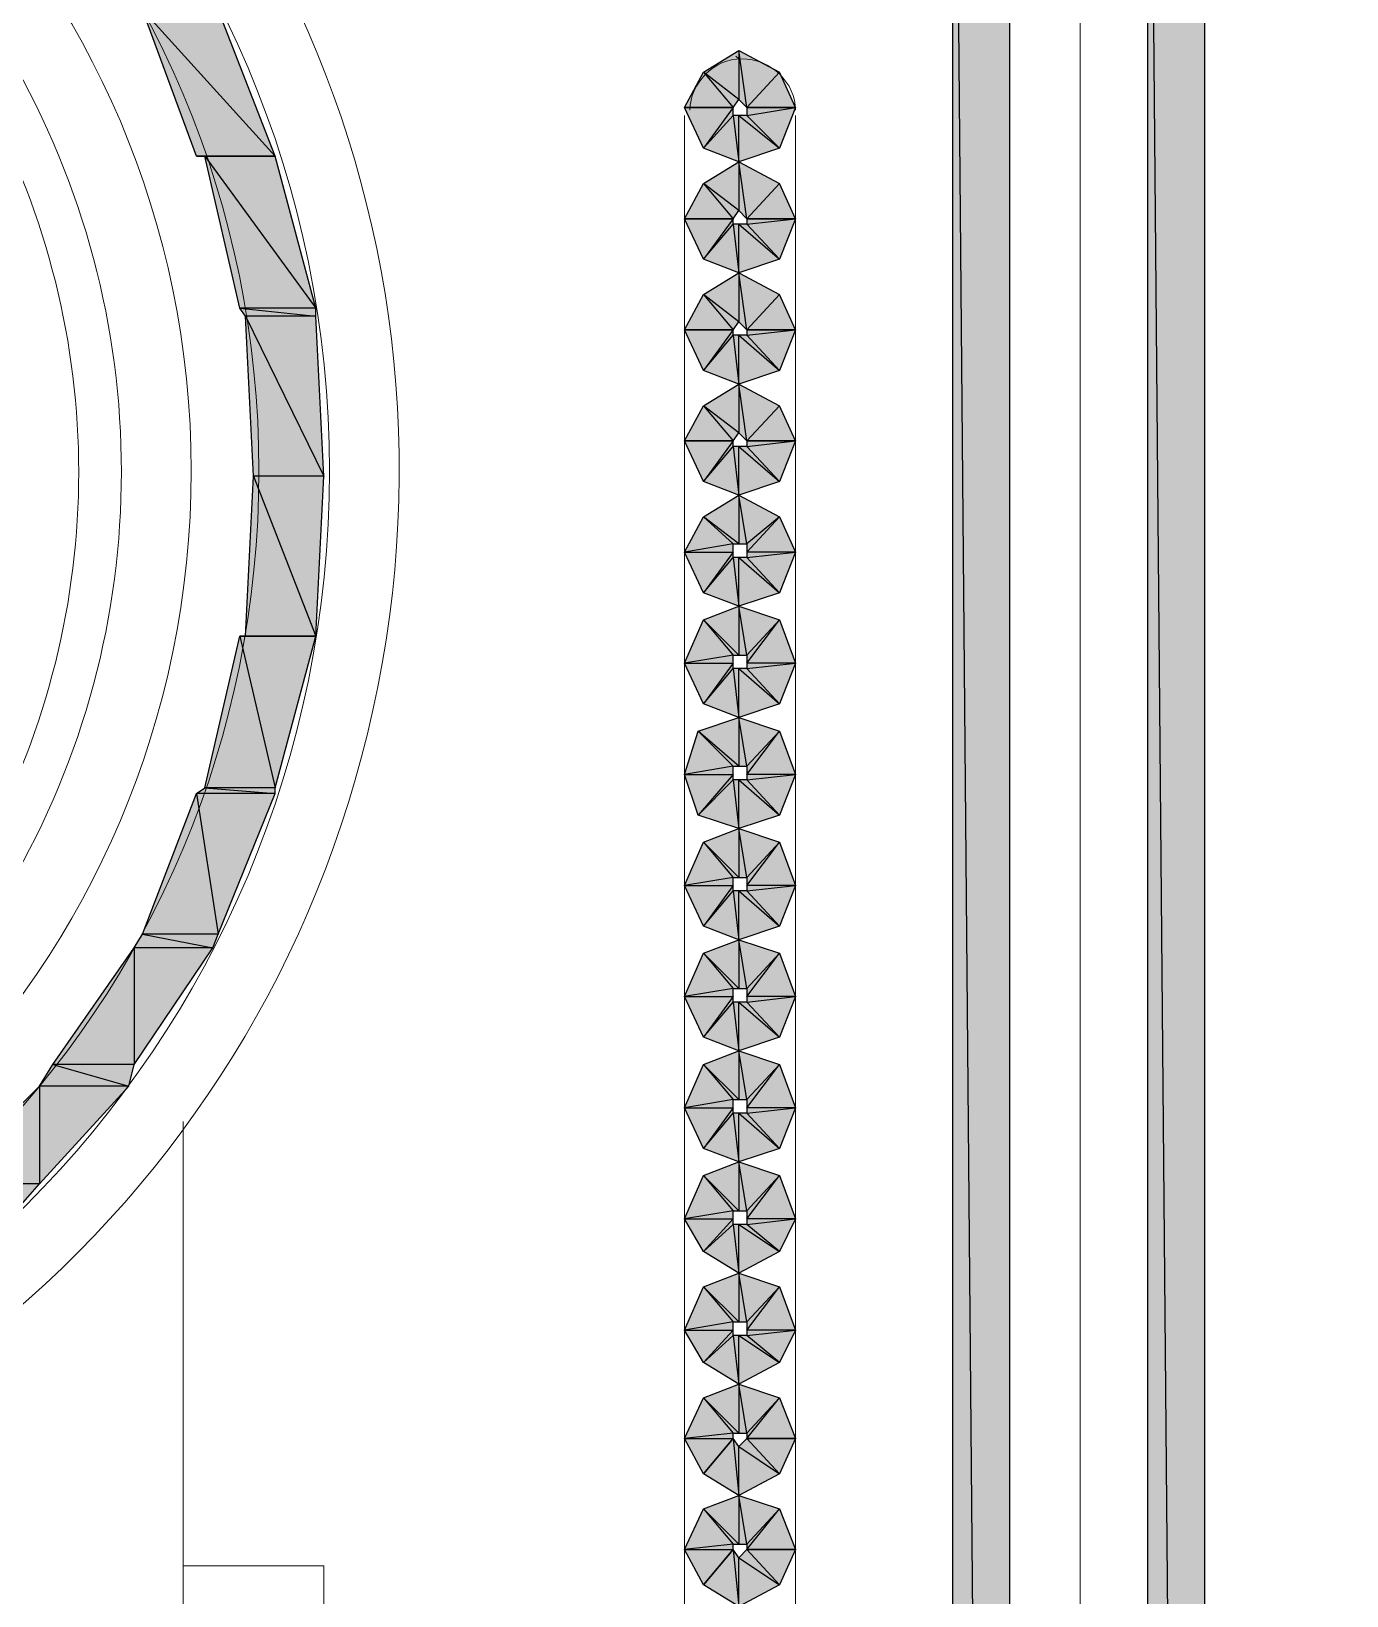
# Model space of a CAD drawing. Header units: millimetres. Extents: x 53 to 176, y -29 to 32.
# Drawn here: x 121.12 to 121.798, y -10.831 to -10.025 of the extents above; entities that cross this region are included whole.
import ezdxf

# ---------------------------------------------------------------- set-up
doc = ezdxf.new("R2010")
doc.units = ezdxf.units.MM
doc.layers.add('15 - Quadro de medição', color=6, linetype='Continuous')

msp = doc.modelspace()

# ---------------------------------------------------------------- hatches: boundary and pattern name
at = {"layer": '15 - Quadro de medição', "true_color": 0x000007}
h = msp.add_hatch(color=7, dxfattribs=at)
h.paths.add_polyline_path([(121.62431, -9.68853), (121.59498, -9.68853), (121.62431, -13.03237)])
h.paths.add_polyline_path([(121.59498, -9.68853), (121.62431, -13.03237), (121.59498, -13.03237)])
h = msp.add_hatch(color=7, dxfattribs=at)
h.paths.add_polyline_path([(121.72488, -9.68853), (121.69555, -9.68853), (121.72488, -13.03237)])
h.paths.add_polyline_path([(121.69555, -9.68853), (121.72488, -13.03237), (121.69555, -13.03237)])
h = msp.add_hatch(color=7, dxfattribs=at)
h.paths.add_polyline_path([(121.21646, -10.01398), (121.17735, -10.01398), (121.24579, -10.0894)])
h.paths.add_polyline_path([(121.17735, -10.01398), (121.24579, -10.0894), (121.20529, -10.0894)])
h = msp.add_hatch(color=7, dxfattribs=at)
h.paths.add_polyline_path([(121.51397, -10.06426), (121.50559, -10.0461), (121.48883, -10.06426)])
h.paths.add_polyline_path([(121.50559, -10.0461), (121.48883, -10.06426), (121.48464, -10.03493)])
h.paths.add_polyline_path([(121.48883, -10.06426), (121.48464, -10.03493), (121.48464, -10.06007)])
h.paths.add_polyline_path([(121.48464, -10.03493), (121.48464, -10.06007), (121.46648, -10.0461)])
h.paths.add_polyline_path([(121.48464, -10.06007), (121.46648, -10.0461), (121.48184, -10.06426)])
h.paths.add_polyline_path([(121.46648, -10.0461), (121.48184, -10.06426), (121.4567, -10.06426)])
h = msp.add_hatch(color=7, dxfattribs=at)
h.paths.add_polyline_path([(121.4567, -10.06426), (121.48184, -10.06426), (121.46648, -10.08521)])
h.paths.add_polyline_path([(121.48184, -10.06426), (121.46648, -10.08521), (121.48184, -10.06845)])
h.paths.add_polyline_path([(121.46648, -10.08521), (121.48184, -10.06845), (121.48464, -10.0922)])
h.paths.add_polyline_path([(121.48184, -10.06845), (121.48464, -10.0922), (121.48464, -10.06845)])
h.paths.add_polyline_path([(121.48464, -10.0922), (121.48464, -10.06845), (121.50559, -10.08521)])
h.paths.add_polyline_path([(121.48464, -10.06845), (121.50559, -10.08521), (121.48883, -10.06845)])
h.paths.add_polyline_path([(121.50559, -10.08521), (121.48883, -10.06845), (121.51397, -10.06426)])
h.paths.add_polyline_path([(121.48883, -10.06845), (121.51397, -10.06426), (121.48883, -10.06426)])
h = msp.add_hatch(color=7, dxfattribs=at)
h.paths.add_polyline_path([(121.24579, -10.0894), (121.20948, -10.0894), (121.26674, -10.16762)])
h.paths.add_polyline_path([(121.20948, -10.0894), (121.26674, -10.16762), (121.22763, -10.16762)])
h = msp.add_hatch(color=7, dxfattribs=at)
h.paths.add_polyline_path([(121.51397, -10.12153), (121.50559, -10.10337), (121.48883, -10.12153)])
h.paths.add_polyline_path([(121.50559, -10.10337), (121.48883, -10.12153), (121.48464, -10.0922)])
h.paths.add_polyline_path([(121.48883, -10.12153), (121.48464, -10.0922), (121.48464, -10.11734)])
h.paths.add_polyline_path([(121.48464, -10.0922), (121.48464, -10.11734), (121.46648, -10.10337)])
h.paths.add_polyline_path([(121.48464, -10.11734), (121.46648, -10.10337), (121.48184, -10.12153)])
h.paths.add_polyline_path([(121.46648, -10.10337), (121.48184, -10.12153), (121.4567, -10.12153)])
h = msp.add_hatch(color=7, dxfattribs=at)
h.paths.add_polyline_path([(121.4567, -10.12153), (121.48184, -10.12153), (121.46648, -10.14248)])
h.paths.add_polyline_path([(121.48184, -10.12153), (121.46648, -10.14248), (121.48184, -10.12432)])
h.paths.add_polyline_path([(121.46648, -10.14248), (121.48184, -10.12432), (121.48464, -10.14946)])
h.paths.add_polyline_path([(121.48184, -10.12432), (121.48464, -10.14946), (121.48464, -10.12432)])
h.paths.add_polyline_path([(121.48464, -10.14946), (121.48464, -10.12432), (121.50559, -10.14248)])
h.paths.add_polyline_path([(121.48464, -10.12432), (121.50559, -10.14248), (121.48883, -10.12432)])
h.paths.add_polyline_path([(121.50559, -10.14248), (121.48883, -10.12432), (121.51397, -10.12153)])
h.paths.add_polyline_path([(121.48883, -10.12432), (121.51397, -10.12153), (121.48883, -10.12153)])
h = msp.add_hatch(color=7, dxfattribs=at)
h.paths.add_polyline_path([(121.51397, -10.1788), (121.50559, -10.16064), (121.48883, -10.1788)])
h.paths.add_polyline_path([(121.50559, -10.16064), (121.48883, -10.1788), (121.48464, -10.14946)])
h.paths.add_polyline_path([(121.48883, -10.1788), (121.48464, -10.14946), (121.48464, -10.17461)])
h.paths.add_polyline_path([(121.48464, -10.14946), (121.48464, -10.17461), (121.46648, -10.16064)])
h.paths.add_polyline_path([(121.48464, -10.17461), (121.46648, -10.16064), (121.48184, -10.1788)])
h.paths.add_polyline_path([(121.46648, -10.16064), (121.48184, -10.1788), (121.4567, -10.1788)])
h = msp.add_hatch(color=7, dxfattribs=at)
h.paths.add_polyline_path([(121.26674, -10.16762), (121.22763, -10.16762), (121.26674, -10.17181)])
h.paths.add_polyline_path([(121.22763, -10.16762), (121.26674, -10.17181), (121.23043, -10.17181)])
h = msp.add_hatch(color=7, dxfattribs=at)
h.paths.add_polyline_path([(121.26674, -10.17181), (121.23043, -10.17181), (121.27093, -10.25422)])
h.paths.add_polyline_path([(121.23043, -10.17181), (121.27093, -10.25422), (121.23462, -10.25422)])
h = msp.add_hatch(color=7, dxfattribs=at)
h.paths.add_polyline_path([(121.4567, -10.1788), (121.48184, -10.1788), (121.46648, -10.19975)])
h.paths.add_polyline_path([(121.48184, -10.1788), (121.46648, -10.19975), (121.48184, -10.18159)])
h.paths.add_polyline_path([(121.46648, -10.19975), (121.48184, -10.18159), (121.48464, -10.20673)])
h.paths.add_polyline_path([(121.48184, -10.18159), (121.48464, -10.20673), (121.48464, -10.18159)])
h.paths.add_polyline_path([(121.48464, -10.20673), (121.48464, -10.18159), (121.50559, -10.19975)])
h.paths.add_polyline_path([(121.48464, -10.18159), (121.50559, -10.19975), (121.48883, -10.18159)])
h.paths.add_polyline_path([(121.50559, -10.19975), (121.48883, -10.18159), (121.51397, -10.1788)])
h.paths.add_polyline_path([(121.48883, -10.18159), (121.51397, -10.1788), (121.48883, -10.1788)])
h = msp.add_hatch(color=7, dxfattribs=at)
h.paths.add_polyline_path([(121.51397, -10.23606), (121.50559, -10.2179), (121.48883, -10.23606)])
h.paths.add_polyline_path([(121.50559, -10.2179), (121.48883, -10.23606), (121.48464, -10.20673)])
h.paths.add_polyline_path([(121.48883, -10.23606), (121.48464, -10.20673), (121.48464, -10.23187)])
h.paths.add_polyline_path([(121.48464, -10.20673), (121.48464, -10.23187), (121.46648, -10.2179)])
h.paths.add_polyline_path([(121.48464, -10.23187), (121.46648, -10.2179), (121.48184, -10.23606)])
h.paths.add_polyline_path([(121.46648, -10.2179), (121.48184, -10.23606), (121.4567, -10.23606)])
h = msp.add_hatch(color=7, dxfattribs=at)
h.paths.add_polyline_path([(121.4567, -10.23606), (121.48184, -10.23606), (121.46648, -10.25701)])
h.paths.add_polyline_path([(121.48184, -10.23606), (121.46648, -10.25701), (121.48184, -10.23886)])
h.paths.add_polyline_path([(121.46648, -10.25701), (121.48184, -10.23886), (121.48464, -10.264)])
h.paths.add_polyline_path([(121.48184, -10.23886), (121.48464, -10.264), (121.48464, -10.23886)])
h.paths.add_polyline_path([(121.48464, -10.264), (121.48464, -10.23886), (121.50559, -10.25701)])
h.paths.add_polyline_path([(121.48464, -10.23886), (121.50559, -10.25701), (121.48883, -10.23886)])
h.paths.add_polyline_path([(121.50559, -10.25701), (121.48883, -10.23886), (121.51397, -10.23606)])
h.paths.add_polyline_path([(121.48883, -10.23886), (121.51397, -10.23606), (121.48883, -10.23606)])
h = msp.add_hatch(color=7, dxfattribs=at)
h.paths.add_polyline_path([(121.27093, -10.25422), (121.23462, -10.25422), (121.26674, -10.33663)])
h.paths.add_polyline_path([(121.23462, -10.25422), (121.26674, -10.33663), (121.23043, -10.33663)])
h = msp.add_hatch(color=7, dxfattribs=at)
h.paths.add_polyline_path([(121.50559, -10.31428), (121.48883, -10.29612), (121.51397, -10.29333)])
h.paths.add_polyline_path([(121.48883, -10.29612), (121.51397, -10.29333), (121.48883, -10.29333)])
h.paths.add_polyline_path([(121.51397, -10.29333), (121.48883, -10.29333), (121.50559, -10.27517)])
h.paths.add_polyline_path([(121.48883, -10.29333), (121.50559, -10.27517), (121.48883, -10.28914)])
h.paths.add_polyline_path([(121.50559, -10.27517), (121.48883, -10.28914), (121.48464, -10.264)])
h.paths.add_polyline_path([(121.48883, -10.28914), (121.48464, -10.264), (121.48464, -10.28914)])
h.paths.add_polyline_path([(121.48464, -10.264), (121.48464, -10.28914), (121.46648, -10.27517)])
h.paths.add_polyline_path([(121.48464, -10.28914), (121.46648, -10.27517), (121.48184, -10.28914)])
h.paths.add_polyline_path([(121.46648, -10.27517), (121.48184, -10.28914), (121.4567, -10.29333)])
h.paths.add_polyline_path([(121.48184, -10.28914), (121.4567, -10.29333), (121.48184, -10.29333)])
h.paths.add_polyline_path([(121.4567, -10.29333), (121.48184, -10.29333), (121.46648, -10.31428)])
h.paths.add_polyline_path([(121.48184, -10.29333), (121.46648, -10.31428), (121.48184, -10.29612)])
h.paths.add_polyline_path([(121.46648, -10.31428), (121.48184, -10.29612), (121.48464, -10.32126)])
h.paths.add_polyline_path([(121.48184, -10.29612), (121.48464, -10.32126), (121.48464, -10.29612)])
h.paths.add_polyline_path([(121.48464, -10.32126), (121.48464, -10.29612), (121.50559, -10.31428)])
h.paths.add_polyline_path([(121.48464, -10.29612), (121.50559, -10.31428), (121.48883, -10.29612)])
h = msp.add_hatch(color=7, dxfattribs=at)
h.paths.add_polyline_path([(121.50559, -10.37155), (121.48883, -10.35339), (121.51397, -10.3506)])
h.paths.add_polyline_path([(121.48883, -10.35339), (121.51397, -10.3506), (121.48883, -10.3506)])
h.paths.add_polyline_path([(121.51397, -10.3506), (121.48883, -10.3506), (121.50559, -10.32825)])
h.paths.add_polyline_path([(121.48883, -10.3506), (121.50559, -10.32825), (121.48883, -10.34641)])
h.paths.add_polyline_path([(121.50559, -10.32825), (121.48883, -10.34641), (121.48464, -10.32126)])
h.paths.add_polyline_path([(121.48883, -10.34641), (121.48464, -10.32126), (121.48464, -10.34641)])
h.paths.add_polyline_path([(121.48464, -10.32126), (121.48464, -10.34641), (121.46648, -10.32825)])
h.paths.add_polyline_path([(121.48464, -10.34641), (121.46648, -10.32825), (121.48184, -10.34641)])
h.paths.add_polyline_path([(121.46648, -10.32825), (121.48184, -10.34641), (121.4567, -10.3506)])
h.paths.add_polyline_path([(121.48184, -10.34641), (121.4567, -10.3506), (121.48184, -10.3506)])
h.paths.add_polyline_path([(121.4567, -10.3506), (121.48184, -10.3506), (121.46648, -10.37155)])
h.paths.add_polyline_path([(121.48184, -10.3506), (121.46648, -10.37155), (121.48184, -10.35339)])
h.paths.add_polyline_path([(121.46648, -10.37155), (121.48184, -10.35339), (121.48464, -10.37853)])
h.paths.add_polyline_path([(121.48184, -10.35339), (121.48464, -10.37853), (121.48464, -10.35339)])
h.paths.add_polyline_path([(121.48464, -10.37853), (121.48464, -10.35339), (121.50559, -10.37155)])
h.paths.add_polyline_path([(121.48464, -10.35339), (121.50559, -10.37155), (121.48883, -10.35339)])
h = msp.add_hatch(color=7, dxfattribs=at)
h.paths.add_polyline_path([(121.26674, -10.33663), (121.22763, -10.33663), (121.24579, -10.41485)])
h.paths.add_polyline_path([(121.22763, -10.33663), (121.24579, -10.41485), (121.20948, -10.41485)])
h = msp.add_hatch(color=7, dxfattribs=at)
h.paths.add_polyline_path([(121.50559, -10.42882), (121.48883, -10.41066), (121.51397, -10.40786)])
h.paths.add_polyline_path([(121.48883, -10.41066), (121.51397, -10.40786), (121.48883, -10.40786)])
h.paths.add_polyline_path([(121.51397, -10.40786), (121.48883, -10.40786), (121.50559, -10.38552)])
h.paths.add_polyline_path([(121.48883, -10.40786), (121.50559, -10.38552), (121.48883, -10.40367)])
h.paths.add_polyline_path([(121.50559, -10.38552), (121.48883, -10.40367), (121.48464, -10.37853)])
h.paths.add_polyline_path([(121.48883, -10.40367), (121.48464, -10.37853), (121.48464, -10.40367)])
h.paths.add_polyline_path([(121.48464, -10.37853), (121.48464, -10.40367), (121.46369, -10.38552)])
h.paths.add_polyline_path([(121.48464, -10.40367), (121.46369, -10.38552), (121.48184, -10.40367)])
h.paths.add_polyline_path([(121.46369, -10.38552), (121.48184, -10.40367), (121.4567, -10.40786)])
h.paths.add_polyline_path([(121.48184, -10.40367), (121.4567, -10.40786), (121.48184, -10.40786)])
h.paths.add_polyline_path([(121.4567, -10.40786), (121.48184, -10.40786), (121.46369, -10.42882)])
h.paths.add_polyline_path([(121.48184, -10.40786), (121.46369, -10.42882), (121.48184, -10.41066)])
h.paths.add_polyline_path([(121.46369, -10.42882), (121.48184, -10.41066), (121.48464, -10.4358)])
h.paths.add_polyline_path([(121.48184, -10.41066), (121.48464, -10.4358), (121.48464, -10.41066)])
h.paths.add_polyline_path([(121.48464, -10.4358), (121.48464, -10.41066), (121.50559, -10.42882)])
h.paths.add_polyline_path([(121.48464, -10.41066), (121.50559, -10.42882), (121.48883, -10.41066)])
h = msp.add_hatch(color=7, dxfattribs=at)
h.paths.add_polyline_path([(121.24579, -10.41485), (121.20948, -10.41485), (121.24579, -10.41764)])
h.paths.add_polyline_path([(121.20948, -10.41485), (121.24579, -10.41764), (121.20529, -10.41764)])
h = msp.add_hatch(color=7, dxfattribs=at)
h.paths.add_polyline_path([(121.24579, -10.41764), (121.20529, -10.41764), (121.21646, -10.49027)])
h.paths.add_polyline_path([(121.20529, -10.41764), (121.21646, -10.49027), (121.17735, -10.49027)])
h = msp.add_hatch(color=7, dxfattribs=at)
h.paths.add_polyline_path([(121.50559, -10.48608), (121.48883, -10.46792), (121.51397, -10.46513)])
h.paths.add_polyline_path([(121.48883, -10.46792), (121.51397, -10.46513), (121.48883, -10.46513)])
h.paths.add_polyline_path([(121.51397, -10.46513), (121.48883, -10.46513), (121.50559, -10.44278)])
h.paths.add_polyline_path([(121.48883, -10.46513), (121.50559, -10.44278), (121.48883, -10.46094)])
h.paths.add_polyline_path([(121.50559, -10.44278), (121.48883, -10.46094), (121.48464, -10.4358)])
h.paths.add_polyline_path([(121.48883, -10.46094), (121.48464, -10.4358), (121.48464, -10.46094)])
h.paths.add_polyline_path([(121.48464, -10.4358), (121.48464, -10.46094), (121.46648, -10.44278)])
h.paths.add_polyline_path([(121.48464, -10.46094), (121.46648, -10.44278), (121.48184, -10.46094)])
h.paths.add_polyline_path([(121.46648, -10.44278), (121.48184, -10.46094), (121.4567, -10.46513)])
h.paths.add_polyline_path([(121.48184, -10.46094), (121.4567, -10.46513), (121.48184, -10.46513)])
h.paths.add_polyline_path([(121.4567, -10.46513), (121.48184, -10.46513), (121.46648, -10.48608)])
h.paths.add_polyline_path([(121.48184, -10.46513), (121.46648, -10.48608), (121.48184, -10.46792)])
h.paths.add_polyline_path([(121.46648, -10.48608), (121.48184, -10.46792), (121.48464, -10.49307)])
h.paths.add_polyline_path([(121.48184, -10.46792), (121.48464, -10.49307), (121.48464, -10.46792)])
h.paths.add_polyline_path([(121.48464, -10.49307), (121.48464, -10.46792), (121.50559, -10.48608)])
h.paths.add_polyline_path([(121.48464, -10.46792), (121.50559, -10.48608), (121.48883, -10.46792)])
h = msp.add_hatch(color=7, dxfattribs=at)
h.paths.add_polyline_path([(121.21646, -10.49027), (121.17735, -10.49027), (121.21367, -10.49726)])
h.paths.add_polyline_path([(121.17735, -10.49027), (121.21367, -10.49726), (121.17316, -10.49726)])
h = msp.add_hatch(color=7, dxfattribs=at)
h.paths.add_polyline_path([(121.50559, -10.54335), (121.48883, -10.52519), (121.51397, -10.5224)])
h.paths.add_polyline_path([(121.48883, -10.52519), (121.51397, -10.5224), (121.48883, -10.5224)])
h.paths.add_polyline_path([(121.51397, -10.5224), (121.48883, -10.5224), (121.50559, -10.50005)])
h.paths.add_polyline_path([(121.48883, -10.5224), (121.50559, -10.50005), (121.48883, -10.51821)])
h.paths.add_polyline_path([(121.50559, -10.50005), (121.48883, -10.51821), (121.48464, -10.49307)])
h.paths.add_polyline_path([(121.48883, -10.51821), (121.48464, -10.49307), (121.48464, -10.51821)])
h.paths.add_polyline_path([(121.48464, -10.49307), (121.48464, -10.51821), (121.46648, -10.50005)])
h.paths.add_polyline_path([(121.48464, -10.51821), (121.46648, -10.50005), (121.48184, -10.51821)])
h.paths.add_polyline_path([(121.46648, -10.50005), (121.48184, -10.51821), (121.4567, -10.5224)])
h.paths.add_polyline_path([(121.48184, -10.51821), (121.4567, -10.5224), (121.48184, -10.5224)])
h.paths.add_polyline_path([(121.4567, -10.5224), (121.48184, -10.5224), (121.46648, -10.54335)])
h.paths.add_polyline_path([(121.48184, -10.5224), (121.46648, -10.54335), (121.48184, -10.52519)])
h.paths.add_polyline_path([(121.46648, -10.54335), (121.48184, -10.52519), (121.48464, -10.55033)])
h.paths.add_polyline_path([(121.48184, -10.52519), (121.48464, -10.55033), (121.48464, -10.52519)])
h.paths.add_polyline_path([(121.48464, -10.55033), (121.48464, -10.52519), (121.50559, -10.54335)])
h.paths.add_polyline_path([(121.48464, -10.52519), (121.50559, -10.54335), (121.48883, -10.52519)])
h = msp.add_hatch(color=7, dxfattribs=at)
h.paths.add_polyline_path([(121.21367, -10.49726), (121.17316, -10.49726), (121.17316, -10.55732)])
h.paths.add_polyline_path([(121.17316, -10.49726), (121.17316, -10.55732), (121.13126, -10.55732)])
h = msp.add_hatch(color=7, dxfattribs=at)
h.paths.add_polyline_path([(121.50559, -10.60062), (121.48883, -10.58246), (121.51397, -10.57967)])
h.paths.add_polyline_path([(121.48883, -10.58246), (121.51397, -10.57967), (121.48883, -10.57967)])
h.paths.add_polyline_path([(121.51397, -10.57967), (121.48883, -10.57967), (121.50559, -10.55732)])
h.paths.add_polyline_path([(121.48883, -10.57967), (121.50559, -10.55732), (121.48883, -10.57547)])
h.paths.add_polyline_path([(121.50559, -10.55732), (121.48883, -10.57547), (121.48464, -10.55033)])
h.paths.add_polyline_path([(121.48883, -10.57547), (121.48464, -10.55033), (121.48464, -10.57547)])
h.paths.add_polyline_path([(121.48464, -10.55033), (121.48464, -10.57547), (121.46648, -10.55732)])
h.paths.add_polyline_path([(121.48464, -10.57547), (121.46648, -10.55732), (121.48184, -10.57547)])
h.paths.add_polyline_path([(121.46648, -10.55732), (121.48184, -10.57547), (121.4567, -10.57967)])
h.paths.add_polyline_path([(121.48184, -10.57547), (121.4567, -10.57967), (121.48184, -10.57967)])
h.paths.add_polyline_path([(121.4567, -10.57967), (121.48184, -10.57967), (121.46648, -10.60062)])
h.paths.add_polyline_path([(121.48184, -10.57967), (121.46648, -10.60062), (121.48184, -10.58246)])
h.paths.add_polyline_path([(121.46648, -10.60062), (121.48184, -10.58246), (121.48464, -10.6076)])
h.paths.add_polyline_path([(121.48184, -10.58246), (121.48464, -10.6076), (121.48464, -10.58246)])
h.paths.add_polyline_path([(121.48464, -10.6076), (121.48464, -10.58246), (121.50559, -10.60062)])
h.paths.add_polyline_path([(121.48464, -10.58246), (121.50559, -10.60062), (121.48883, -10.58246)])
h = msp.add_hatch(color=7, dxfattribs=at)
h.paths.add_polyline_path([(121.17316, -10.55732), (121.13126, -10.55732), (121.17037, -10.56849)])
h.paths.add_polyline_path([(121.13126, -10.55732), (121.17037, -10.56849), (121.12427, -10.56849)])
h = msp.add_hatch(color=7, dxfattribs=at)
h.paths.add_polyline_path([(121.17037, -10.56849), (121.12427, -10.56849), (121.12427, -10.61877)])
h.paths.add_polyline_path([(121.12427, -10.56849), (121.12427, -10.61877), (121.07399, -10.61877)])
h = msp.add_hatch(color=7, dxfattribs=at)
h.paths.add_polyline_path([(121.50559, -10.65369), (121.48883, -10.63973), (121.51397, -10.63693)])
h.paths.add_polyline_path([(121.48883, -10.63973), (121.51397, -10.63693), (121.48883, -10.63693)])
h.paths.add_polyline_path([(121.51397, -10.63693), (121.48883, -10.63693), (121.50559, -10.61458)])
h.paths.add_polyline_path([(121.48883, -10.63693), (121.50559, -10.61458), (121.48883, -10.63274)])
h.paths.add_polyline_path([(121.50559, -10.61458), (121.48883, -10.63274), (121.48464, -10.6076)])
h.paths.add_polyline_path([(121.48883, -10.63274), (121.48464, -10.6076), (121.48464, -10.63274)])
h.paths.add_polyline_path([(121.48464, -10.6076), (121.48464, -10.63274), (121.46648, -10.61458)])
h.paths.add_polyline_path([(121.48464, -10.63274), (121.46648, -10.61458), (121.48184, -10.63274)])
h.paths.add_polyline_path([(121.46648, -10.61458), (121.48184, -10.63274), (121.4567, -10.63693)])
h.paths.add_polyline_path([(121.48184, -10.63274), (121.4567, -10.63693), (121.48184, -10.63693)])
h.paths.add_polyline_path([(121.4567, -10.63693), (121.48184, -10.63693), (121.46648, -10.65369)])
h.paths.add_polyline_path([(121.48184, -10.63693), (121.46648, -10.65369), (121.48184, -10.63973)])
h.paths.add_polyline_path([(121.46648, -10.65369), (121.48184, -10.63973), (121.48464, -10.66487)])
h.paths.add_polyline_path([(121.48184, -10.63973), (121.48464, -10.66487), (121.48464, -10.63973)])
h.paths.add_polyline_path([(121.48464, -10.66487), (121.48464, -10.63973), (121.50559, -10.65369)])
h.paths.add_polyline_path([(121.48464, -10.63973), (121.50559, -10.65369), (121.48883, -10.63973)])
h = msp.add_hatch(color=7, dxfattribs=at)
h.paths.add_polyline_path([(121.12427, -10.61877), (121.07399, -10.61877), (121.11589, -10.62855)])
h.paths.add_polyline_path([(121.07399, -10.61877), (121.11589, -10.62855), (121.05863, -10.62855)])
h = msp.add_hatch(color=7, dxfattribs=at)
h.paths.add_polyline_path([(121.50559, -10.71096), (121.48883, -10.69699), (121.51397, -10.6942)])
h.paths.add_polyline_path([(121.48883, -10.69699), (121.51397, -10.6942), (121.48883, -10.6942)])
h.paths.add_polyline_path([(121.51397, -10.6942), (121.48883, -10.6942), (121.50559, -10.67185)])
h.paths.add_polyline_path([(121.48883, -10.6942), (121.50559, -10.67185), (121.48883, -10.69001)])
h.paths.add_polyline_path([(121.50559, -10.67185), (121.48883, -10.69001), (121.48464, -10.66487)])
h.paths.add_polyline_path([(121.48883, -10.69001), (121.48464, -10.66487), (121.48464, -10.69001)])
h.paths.add_polyline_path([(121.48464, -10.66487), (121.48464, -10.69001), (121.46648, -10.67185)])
h.paths.add_polyline_path([(121.48464, -10.69001), (121.46648, -10.67185), (121.48184, -10.69001)])
h.paths.add_polyline_path([(121.46648, -10.67185), (121.48184, -10.69001), (121.4567, -10.6942)])
h.paths.add_polyline_path([(121.48184, -10.69001), (121.4567, -10.6942), (121.48184, -10.6942)])
h.paths.add_polyline_path([(121.4567, -10.6942), (121.48184, -10.6942), (121.46648, -10.71096)])
h.paths.add_polyline_path([(121.48184, -10.6942), (121.46648, -10.71096), (121.48184, -10.69699)])
h.paths.add_polyline_path([(121.46648, -10.71096), (121.48184, -10.69699), (121.48464, -10.72213)])
h.paths.add_polyline_path([(121.48184, -10.69699), (121.48464, -10.72213), (121.48464, -10.69699)])
h.paths.add_polyline_path([(121.48464, -10.72213), (121.48464, -10.69699), (121.50559, -10.71096)])
h.paths.add_polyline_path([(121.48464, -10.69699), (121.50559, -10.71096), (121.48883, -10.69699)])
h = msp.add_hatch(color=7, dxfattribs=at)
h.paths.add_polyline_path([(121.51397, -10.75007), (121.48883, -10.75007), (121.50559, -10.72912)])
h.paths.add_polyline_path([(121.48883, -10.75007), (121.50559, -10.72912), (121.48883, -10.74728)])
h.paths.add_polyline_path([(121.50559, -10.72912), (121.48883, -10.74728), (121.48464, -10.72213)])
h.paths.add_polyline_path([(121.48883, -10.74728), (121.48464, -10.72213), (121.48464, -10.74728)])
h.paths.add_polyline_path([(121.48464, -10.72213), (121.48464, -10.74728), (121.46648, -10.72912)])
h.paths.add_polyline_path([(121.48464, -10.74728), (121.46648, -10.72912), (121.48184, -10.74728)])
h.paths.add_polyline_path([(121.46648, -10.72912), (121.48184, -10.74728), (121.4567, -10.75007)])
h.paths.add_polyline_path([(121.48184, -10.74728), (121.4567, -10.75007), (121.48184, -10.75007)])
h.paths.add_polyline_path([(121.4567, -10.75007), (121.48184, -10.75007), (121.46648, -10.76823)])
h = msp.add_hatch(color=7, dxfattribs=at)
h.paths.add_polyline_path([(121.46648, -10.76823), (121.48184, -10.75007), (121.48464, -10.7794)])
h.paths.add_polyline_path([(121.48184, -10.75007), (121.48464, -10.7794), (121.48464, -10.75426)])
h.paths.add_polyline_path([(121.48464, -10.7794), (121.48464, -10.75426), (121.50559, -10.76823)])
h.paths.add_polyline_path([(121.48464, -10.75426), (121.50559, -10.76823), (121.48883, -10.75007)])
h.paths.add_polyline_path([(121.50559, -10.76823), (121.48883, -10.75007), (121.51397, -10.75007)])
h = msp.add_hatch(color=7, dxfattribs=at)
h.paths.add_polyline_path([(121.51397, -10.80734), (121.48883, -10.80734), (121.50559, -10.78639)])
h.paths.add_polyline_path([(121.48883, -10.80734), (121.50559, -10.78639), (121.48883, -10.80454)])
h.paths.add_polyline_path([(121.50559, -10.78639), (121.48883, -10.80454), (121.48464, -10.7794)])
h.paths.add_polyline_path([(121.48883, -10.80454), (121.48464, -10.7794), (121.48464, -10.80454)])
h.paths.add_polyline_path([(121.48464, -10.7794), (121.48464, -10.80454), (121.46648, -10.78639)])
h.paths.add_polyline_path([(121.48464, -10.80454), (121.46648, -10.78639), (121.48184, -10.80454)])
h.paths.add_polyline_path([(121.46648, -10.78639), (121.48184, -10.80454), (121.4567, -10.80734)])
h.paths.add_polyline_path([(121.48184, -10.80454), (121.4567, -10.80734), (121.48184, -10.80734)])
h.paths.add_polyline_path([(121.4567, -10.80734), (121.48184, -10.80734), (121.46648, -10.82549)])
h = msp.add_hatch(color=7, dxfattribs=at)
h.paths.add_polyline_path([(121.46648, -10.82549), (121.48184, -10.80734), (121.48464, -10.83667)])
h.paths.add_polyline_path([(121.48184, -10.80734), (121.48464, -10.83667), (121.48464, -10.81153)])
h.paths.add_polyline_path([(121.48464, -10.83667), (121.48464, -10.81153), (121.50559, -10.82549)])
h.paths.add_polyline_path([(121.48464, -10.81153), (121.50559, -10.82549), (121.48883, -10.80734)])
h.paths.add_polyline_path([(121.50559, -10.82549), (121.48883, -10.80734), (121.51397, -10.80734)])

# ---------------------------------------------------------------- linework, layer by layer
at = {"layer": '15 - Quadro de medição', "color": 7, "linetype": 'Continuous', "lineweight": 20, "true_color": 0x000007}
for points in [[(119.80713, -9.32817), (121.66063, -9.32817), (121.66063, -13.03237), (119.80713, -13.03237)], [(121.66063, -9.32817), (123.51273, -9.32817), (123.51273, -13.03237), (121.66063, -13.03237)]]:
    msp.add_lwpolyline(points, close=True, dxfattribs=at)
for points in [[(119.87976, -9.46645), (121.59498, -9.46645), (121.59498, -13.03237), (119.87278, -13.03237), (119.87138, -13.03098), (119.80713, -13.03237)], [(121.66063, -9.55305), (121.66063, -13.03237), (119.80713, -13.03237), (119.80713, -9.55305)], [(121.59498, -13.03237), (121.62431, -13.03237), (121.62431, -9.68853)], [(121.72488, -13.03237), (121.69555, -13.03237), (121.69555, -9.68853)], [(121.48464, -10.03912), (121.48324, -10.03772), (121.48324, -10.03772)], [(121.4567, -10.06845), (121.4567, -10.97634), (121.4567, -10.97634)], [(121.51397, -10.97634), (121.51397, -10.06845), (121.51397, -10.06845)], [(121.1983, -10.92885), (121.1983, -10.58665), (121.1983, -10.58665)], [(121.27093, -10.92885), (121.27093, -10.81572), (121.1983, -10.81572)]]:
    msp.add_lwpolyline(points, dxfattribs=at)
at = {"layer": '15 - Quadro de medição', "color": 7, "linetype": 'Continuous', "lineweight": -2, "true_color": 0x000007}
for points in [[(121.62431, -9.68853), (121.59498, -9.68853), (121.62431, -13.03237)], [(121.59498, -9.68853), (121.62431, -13.03237), (121.59498, -13.03237)], [(121.72488, -9.68853), (121.69555, -9.68853), (121.72488, -13.03237)], [(121.69555, -9.68853), (121.72488, -13.03237), (121.69555, -13.03237)], [(121.21646, -10.01398), (121.17735, -10.01398), (121.24579, -10.0894)], [(121.17735, -10.01398), (121.24579, -10.0894), (121.20529, -10.0894)], [(121.48464, -10.03493), (121.48464, -10.06007), (121.46648, -10.0461)], [(121.50559, -10.0461), (121.48883, -10.06426), (121.48464, -10.03493)], [(121.48883, -10.06426), (121.48464, -10.03493), (121.48464, -10.06007)], [(121.46648, -10.0461), (121.48184, -10.06426), (121.4567, -10.06426)], [(121.48464, -10.06007), (121.46648, -10.0461), (121.48184, -10.06426)], [(121.51397, -10.06426), (121.50559, -10.0461), (121.48883, -10.06426)], [(121.4567, -10.06426), (121.48184, -10.06426), (121.46648, -10.08521)], [(121.48184, -10.06426), (121.46648, -10.08521), (121.48184, -10.06845)], [(121.50559, -10.08521), (121.48883, -10.06845), (121.51397, -10.06426)], [(121.48883, -10.06845), (121.51397, -10.06426), (121.48883, -10.06426)], [(121.46648, -10.08521), (121.48184, -10.06845), (121.48464, -10.0922)], [(121.48184, -10.06845), (121.48464, -10.0922), (121.48464, -10.06845)], [(121.48464, -10.0922), (121.48464, -10.06845), (121.50559, -10.08521)], [(121.48464, -10.06845), (121.50559, -10.08521), (121.48883, -10.06845)], [(121.24579, -10.0894), (121.20529, -10.0894)], [(121.20529, -10.0894), (121.24579, -10.0894), (121.20948, -10.0894)], [(121.24579, -10.0894), (121.20948, -10.0894), (121.26674, -10.16762)], [(121.20948, -10.0894), (121.26674, -10.16762), (121.22763, -10.16762)], [(121.48464, -10.0922), (121.48464, -10.11734), (121.46648, -10.10337)], [(121.50559, -10.10337), (121.48883, -10.12153), (121.48464, -10.0922)], [(121.48883, -10.12153), (121.48464, -10.0922), (121.48464, -10.11734)], [(121.46648, -10.10337), (121.48184, -10.12153), (121.4567, -10.12153)], [(121.48464, -10.11734), (121.46648, -10.10337), (121.48184, -10.12153)], [(121.51397, -10.12153), (121.50559, -10.10337), (121.48883, -10.12153)], [(121.4567, -10.12153), (121.48184, -10.12153), (121.46648, -10.14248)], [(121.48184, -10.12153), (121.46648, -10.14248), (121.48184, -10.12432)], [(121.46648, -10.14248), (121.48184, -10.12432), (121.48464, -10.14946)], [(121.48184, -10.12432), (121.48464, -10.14946), (121.48464, -10.12432)], [(121.48464, -10.14946), (121.48464, -10.12432), (121.50559, -10.14248)], [(121.48464, -10.12432), (121.50559, -10.14248), (121.48883, -10.12432)], [(121.50559, -10.14248), (121.48883, -10.12432), (121.51397, -10.12153)], [(121.48883, -10.12432), (121.51397, -10.12153), (121.48883, -10.12153)], [(121.48464, -10.14946), (121.48464, -10.17461), (121.46648, -10.16064)], [(121.50559, -10.16064), (121.48883, -10.1788), (121.48464, -10.14946)], [(121.48883, -10.1788), (121.48464, -10.14946), (121.48464, -10.17461)], [(121.46648, -10.16064), (121.48184, -10.1788), (121.4567, -10.1788)], [(121.48464, -10.17461), (121.46648, -10.16064), (121.48184, -10.1788)], [(121.51397, -10.1788), (121.50559, -10.16064), (121.48883, -10.1788)], [(121.26674, -10.16762), (121.22763, -10.16762), (121.26674, -10.17181)], [(121.22763, -10.16762), (121.26674, -10.17181), (121.23043, -10.17181)], [(121.26674, -10.17181), (121.23043, -10.17181), (121.27093, -10.25422)], [(121.23043, -10.17181), (121.27093, -10.25422), (121.23462, -10.25422)], [(121.4567, -10.1788), (121.48184, -10.1788), (121.46648, -10.19975)], [(121.48184, -10.1788), (121.46648, -10.19975), (121.48184, -10.18159)], [(121.50559, -10.19975), (121.48883, -10.18159), (121.51397, -10.1788)], [(121.48883, -10.18159), (121.51397, -10.1788), (121.48883, -10.1788)], [(121.46648, -10.19975), (121.48184, -10.18159), (121.48464, -10.20673)], [(121.48184, -10.18159), (121.48464, -10.20673), (121.48464, -10.18159)], [(121.48464, -10.20673), (121.48464, -10.18159), (121.50559, -10.19975)], [(121.48464, -10.18159), (121.50559, -10.19975), (121.48883, -10.18159)], [(121.48464, -10.20673), (121.48464, -10.23187), (121.46648, -10.2179)], [(121.50559, -10.2179), (121.48883, -10.23606), (121.48464, -10.20673)], [(121.48883, -10.23606), (121.48464, -10.20673), (121.48464, -10.23187)], [(121.46648, -10.2179), (121.48184, -10.23606), (121.4567, -10.23606)], [(121.48464, -10.23187), (121.46648, -10.2179), (121.48184, -10.23606)], [(121.51397, -10.23606), (121.50559, -10.2179), (121.48883, -10.23606)], [(121.4567, -10.23606), (121.48184, -10.23606), (121.46648, -10.25701)], [(121.48184, -10.23606), (121.46648, -10.25701), (121.48184, -10.23886)], [(121.50559, -10.25701), (121.48883, -10.23886), (121.51397, -10.23606)], [(121.48883, -10.23886), (121.51397, -10.23606), (121.48883, -10.23606)], [(121.46648, -10.25701), (121.48184, -10.23886), (121.48464, -10.264)], [(121.48184, -10.23886), (121.48464, -10.264), (121.48464, -10.23886)], [(121.48464, -10.264), (121.48464, -10.23886), (121.50559, -10.25701)], [(121.48464, -10.23886), (121.50559, -10.25701), (121.48883, -10.23886)], [(121.23462, -10.25422), (121.26674, -10.33663), (121.23043, -10.33663)], [(121.27093, -10.25422), (121.23462, -10.25422), (121.26674, -10.33663)], [(121.48464, -10.264), (121.48464, -10.28914), (121.46648, -10.27517)], [(121.50559, -10.27517), (121.48883, -10.28914), (121.48464, -10.264)], [(121.48883, -10.28914), (121.48464, -10.264), (121.48464, -10.28914)], [(121.46648, -10.27517), (121.48184, -10.28914), (121.4567, -10.29333)], [(121.48464, -10.28914), (121.46648, -10.27517), (121.48184, -10.28914)], [(121.51397, -10.29333), (121.48883, -10.29333), (121.50559, -10.27517)], [(121.48883, -10.29333), (121.50559, -10.27517), (121.48883, -10.28914)], [(121.48184, -10.28914), (121.4567, -10.29333), (121.48184, -10.29333)], [(121.4567, -10.29333), (121.48184, -10.29333), (121.46648, -10.31428)], [(121.48184, -10.29333), (121.46648, -10.31428), (121.48184, -10.29612)], [(121.50559, -10.31428), (121.48883, -10.29612), (121.51397, -10.29333)], [(121.48883, -10.29612), (121.51397, -10.29333), (121.48883, -10.29333)], [(121.46648, -10.31428), (121.48184, -10.29612), (121.48464, -10.32126)], [(121.48184, -10.29612), (121.48464, -10.32126), (121.48464, -10.29612)], [(121.48464, -10.32126), (121.48464, -10.29612), (121.50559, -10.31428)], [(121.48464, -10.29612), (121.50559, -10.31428), (121.48883, -10.29612)], [(121.48464, -10.32126), (121.48464, -10.34641), (121.46648, -10.32825)], [(121.50559, -10.32825), (121.48883, -10.34641), (121.48464, -10.32126)], [(121.48883, -10.34641), (121.48464, -10.32126), (121.48464, -10.34641)], [(121.46648, -10.32825), (121.48184, -10.34641), (121.4567, -10.3506)], [(121.48464, -10.34641), (121.46648, -10.32825), (121.48184, -10.34641)], [(121.51397, -10.3506), (121.48883, -10.3506), (121.50559, -10.32825)], [(121.48883, -10.3506), (121.50559, -10.32825), (121.48883, -10.34641)], [(121.22763, -10.33663), (121.24579, -10.41485), (121.20948, -10.41485)], [(121.23043, -10.33663), (121.26674, -10.33663), (121.22763, -10.33663)], [(121.26674, -10.33663), (121.22763, -10.33663), (121.24579, -10.41485)], [(121.26674, -10.33663), (121.23043, -10.33663)], [(121.48184, -10.34641), (121.4567, -10.3506), (121.48184, -10.3506)], [(121.4567, -10.3506), (121.48184, -10.3506), (121.46648, -10.37155)], [(121.48184, -10.3506), (121.46648, -10.37155), (121.48184, -10.35339)], [(121.46648, -10.37155), (121.48184, -10.35339), (121.48464, -10.37853)], [(121.48184, -10.35339), (121.48464, -10.37853), (121.48464, -10.35339)], [(121.48464, -10.37853), (121.48464, -10.35339), (121.50559, -10.37155)], [(121.48464, -10.35339), (121.50559, -10.37155), (121.48883, -10.35339)], [(121.50559, -10.37155), (121.48883, -10.35339), (121.51397, -10.3506)], [(121.48883, -10.35339), (121.51397, -10.3506), (121.48883, -10.3506)], [(121.48464, -10.37853), (121.48464, -10.40367), (121.46369, -10.38552)], [(121.50559, -10.38552), (121.48883, -10.40367), (121.48464, -10.37853)], [(121.48883, -10.40367), (121.48464, -10.37853), (121.48464, -10.40367)], [(121.46369, -10.38552), (121.48184, -10.40367), (121.4567, -10.40786)], [(121.48464, -10.40367), (121.46369, -10.38552), (121.48184, -10.40367)], [(121.51397, -10.40786), (121.48883, -10.40786), (121.50559, -10.38552)], [(121.48883, -10.40786), (121.50559, -10.38552), (121.48883, -10.40367)], [(121.48184, -10.40367), (121.4567, -10.40786), (121.48184, -10.40786)], [(121.20948, -10.41485), (121.24579, -10.41764), (121.20529, -10.41764)], [(121.24579, -10.41485), (121.20948, -10.41485), (121.24579, -10.41764)], [(121.4567, -10.40786), (121.48184, -10.40786), (121.46369, -10.42882)], [(121.48184, -10.40786), (121.46369, -10.42882), (121.48184, -10.41066)], [(121.46369, -10.42882), (121.48184, -10.41066), (121.48464, -10.4358)], [(121.48184, -10.41066), (121.48464, -10.4358), (121.48464, -10.41066)], [(121.48464, -10.4358), (121.48464, -10.41066), (121.50559, -10.42882)], [(121.48464, -10.41066), (121.50559, -10.42882), (121.48883, -10.41066)], [(121.50559, -10.42882), (121.48883, -10.41066), (121.51397, -10.40786)], [(121.48883, -10.41066), (121.51397, -10.40786), (121.48883, -10.40786)], [(121.20529, -10.41764), (121.21646, -10.49027), (121.17735, -10.49027)], [(121.24579, -10.41764), (121.20529, -10.41764), (121.21646, -10.49027)], [(121.48464, -10.4358), (121.48464, -10.46094), (121.46648, -10.44278)], [(121.50559, -10.44278), (121.48883, -10.46094), (121.48464, -10.4358)], [(121.48883, -10.46094), (121.48464, -10.4358), (121.48464, -10.46094)], [(121.46648, -10.44278), (121.48184, -10.46094), (121.4567, -10.46513)], [(121.48464, -10.46094), (121.46648, -10.44278), (121.48184, -10.46094)], [(121.51397, -10.46513), (121.48883, -10.46513), (121.50559, -10.44278)], [(121.48883, -10.46513), (121.50559, -10.44278), (121.48883, -10.46094)], [(121.48184, -10.46094), (121.4567, -10.46513), (121.48184, -10.46513)], [(121.4567, -10.46513), (121.48184, -10.46513), (121.46648, -10.48608)], [(121.48184, -10.46513), (121.46648, -10.48608), (121.48184, -10.46792)], [(121.46648, -10.48608), (121.48184, -10.46792), (121.48464, -10.49307)], [(121.48184, -10.46792), (121.48464, -10.49307), (121.48464, -10.46792)], [(121.48464, -10.49307), (121.48464, -10.46792), (121.50559, -10.48608)], [(121.48464, -10.46792), (121.50559, -10.48608), (121.48883, -10.46792)], [(121.50559, -10.48608), (121.48883, -10.46792), (121.51397, -10.46513)], [(121.48883, -10.46792), (121.51397, -10.46513), (121.48883, -10.46513)], [(121.17735, -10.49027), (121.21367, -10.49726), (121.17316, -10.49726)], [(121.21646, -10.49027), (121.17735, -10.49027), (121.21367, -10.49726)], [(121.48464, -10.49307), (121.48464, -10.51821), (121.46648, -10.50005)], [(121.50559, -10.50005), (121.48883, -10.51821), (121.48464, -10.49307)], [(121.48883, -10.51821), (121.48464, -10.49307), (121.48464, -10.51821)], [(121.17316, -10.49726), (121.17316, -10.55732), (121.13126, -10.55732)], [(121.21367, -10.49726), (121.17316, -10.49726), (121.17316, -10.55732)], [(121.46648, -10.50005), (121.48184, -10.51821), (121.4567, -10.5224)], [(121.48464, -10.51821), (121.46648, -10.50005), (121.48184, -10.51821)], [(121.51397, -10.5224), (121.48883, -10.5224), (121.50559, -10.50005)], [(121.48883, -10.5224), (121.50559, -10.50005), (121.48883, -10.51821)], [(121.48184, -10.51821), (121.4567, -10.5224), (121.48184, -10.5224)], [(121.4567, -10.5224), (121.48184, -10.5224), (121.46648, -10.54335)], [(121.48184, -10.5224), (121.46648, -10.54335), (121.48184, -10.52519)], [(121.46648, -10.54335), (121.48184, -10.52519), (121.48464, -10.55033)], [(121.48184, -10.52519), (121.48464, -10.55033), (121.48464, -10.52519)], [(121.48464, -10.55033), (121.48464, -10.52519), (121.50559, -10.54335)], [(121.48464, -10.52519), (121.50559, -10.54335), (121.48883, -10.52519)], [(121.50559, -10.54335), (121.48883, -10.52519), (121.51397, -10.5224)], [(121.48883, -10.52519), (121.51397, -10.5224), (121.48883, -10.5224)], [(121.48464, -10.55033), (121.48464, -10.57547), (121.46648, -10.55732)], [(121.50559, -10.55732), (121.48883, -10.57547), (121.48464, -10.55033)], [(121.48883, -10.57547), (121.48464, -10.55033), (121.48464, -10.57547)], [(121.13126, -10.55732), (121.17037, -10.56849), (121.12427, -10.56849)], [(121.17316, -10.55732), (121.13126, -10.55732), (121.17037, -10.56849)], [(121.46648, -10.55732), (121.48184, -10.57547), (121.4567, -10.57967)], [(121.48464, -10.57547), (121.46648, -10.55732), (121.48184, -10.57547)], [(121.51397, -10.57967), (121.48883, -10.57967), (121.50559, -10.55732)], [(121.48883, -10.57967), (121.50559, -10.55732), (121.48883, -10.57547)], [(121.12427, -10.56849), (121.12427, -10.61877), (121.07399, -10.61877)], [(121.17037, -10.56849), (121.12427, -10.56849), (121.12427, -10.61877)], [(121.48184, -10.57547), (121.4567, -10.57967), (121.48184, -10.57967)], [(121.4567, -10.57967), (121.48184, -10.57967), (121.46648, -10.60062)], [(121.48184, -10.57967), (121.46648, -10.60062), (121.48184, -10.58246)], [(121.46648, -10.60062), (121.48184, -10.58246), (121.48464, -10.6076)], [(121.48184, -10.58246), (121.48464, -10.6076), (121.48464, -10.58246)], [(121.48464, -10.6076), (121.48464, -10.58246), (121.50559, -10.60062)], [(121.48464, -10.58246), (121.50559, -10.60062), (121.48883, -10.58246)], [(121.50559, -10.60062), (121.48883, -10.58246), (121.51397, -10.57967)], [(121.48883, -10.58246), (121.51397, -10.57967), (121.48883, -10.57967)], [(121.48464, -10.6076), (121.48464, -10.63274), (121.46648, -10.61458)], [(121.50559, -10.61458), (121.48883, -10.63274), (121.48464, -10.6076)], [(121.48883, -10.63274), (121.48464, -10.6076), (121.48464, -10.63274)], [(121.46648, -10.61458), (121.48184, -10.63274), (121.4567, -10.63693)], [(121.48464, -10.63274), (121.46648, -10.61458), (121.48184, -10.63274)], [(121.51397, -10.63693), (121.48883, -10.63693), (121.50559, -10.61458)], [(121.48883, -10.63693), (121.50559, -10.61458), (121.48883, -10.63274)], [(121.12427, -10.61877), (121.07399, -10.61877), (121.11589, -10.62855)], [(121.48184, -10.63274), (121.4567, -10.63693), (121.48184, -10.63693)], [(121.4567, -10.63693), (121.48184, -10.63693), (121.46648, -10.65369)], [(121.48184, -10.63693), (121.46648, -10.65369), (121.48184, -10.63973)], [(121.46648, -10.65369), (121.48184, -10.63973), (121.48464, -10.66487)], [(121.48184, -10.63973), (121.48464, -10.66487), (121.48464, -10.63973)], [(121.48464, -10.66487), (121.48464, -10.63973), (121.50559, -10.65369)], [(121.48464, -10.63973), (121.50559, -10.65369), (121.48883, -10.63973)], [(121.50559, -10.65369), (121.48883, -10.63973), (121.51397, -10.63693)], [(121.48883, -10.63973), (121.51397, -10.63693), (121.48883, -10.63693)], [(121.46648, -10.67185), (121.48184, -10.69001), (121.4567, -10.6942)], [(121.48464, -10.66487), (121.48464, -10.69001), (121.46648, -10.67185)], [(121.48464, -10.69001), (121.46648, -10.67185), (121.48184, -10.69001)], [(121.50559, -10.67185), (121.48883, -10.69001), (121.48464, -10.66487)], [(121.48883, -10.69001), (121.48464, -10.66487), (121.48464, -10.69001)], [(121.51397, -10.6942), (121.48883, -10.6942), (121.50559, -10.67185)], [(121.48883, -10.6942), (121.50559, -10.67185), (121.48883, -10.69001)], [(121.48184, -10.69001), (121.4567, -10.6942), (121.48184, -10.6942)], [(121.4567, -10.6942), (121.48184, -10.6942), (121.46648, -10.71096)], [(121.48184, -10.6942), (121.46648, -10.71096), (121.48184, -10.69699)], [(121.46648, -10.71096), (121.48184, -10.69699), (121.48464, -10.72213)], [(121.48184, -10.69699), (121.48464, -10.72213), (121.48464, -10.69699)], [(121.48464, -10.72213), (121.48464, -10.69699), (121.50559, -10.71096)], [(121.48464, -10.69699), (121.50559, -10.71096), (121.48883, -10.69699)], [(121.50559, -10.71096), (121.48883, -10.69699), (121.51397, -10.6942)], [(121.48883, -10.69699), (121.51397, -10.6942), (121.48883, -10.6942)], [(121.46648, -10.72912), (121.48184, -10.74728), (121.4567, -10.75007)], [(121.48464, -10.72213), (121.48464, -10.74728), (121.46648, -10.72912)], [(121.48464, -10.74728), (121.46648, -10.72912), (121.48184, -10.74728)], [(121.50559, -10.72912), (121.48883, -10.74728), (121.48464, -10.72213)], [(121.48883, -10.74728), (121.48464, -10.72213), (121.48464, -10.74728)], [(121.51397, -10.75007), (121.48883, -10.75007), (121.50559, -10.72912)], [(121.48883, -10.75007), (121.50559, -10.72912), (121.48883, -10.74728)], [(121.48184, -10.74728), (121.4567, -10.75007), (121.48184, -10.75007)], [(121.4567, -10.75007), (121.48184, -10.75007), (121.46648, -10.76823)], [(121.46648, -10.76823), (121.48184, -10.75007), (121.48464, -10.7794)], [(121.48184, -10.75007), (121.48464, -10.7794), (121.48464, -10.75426)], [(121.48464, -10.75426), (121.50559, -10.76823), (121.48883, -10.75007)], [(121.50559, -10.76823), (121.48883, -10.75007), (121.51397, -10.75007)], [(121.48464, -10.7794), (121.48464, -10.75426), (121.50559, -10.76823)], [(121.48464, -10.7794), (121.48464, -10.80454), (121.46648, -10.78639)], [(121.50559, -10.78639), (121.48883, -10.80454), (121.48464, -10.7794)], [(121.48883, -10.80454), (121.48464, -10.7794), (121.48464, -10.80454)], [(121.46648, -10.78639), (121.48184, -10.80454), (121.4567, -10.80734)], [(121.48464, -10.80454), (121.46648, -10.78639), (121.48184, -10.80454)], [(121.51397, -10.80734), (121.48883, -10.80734), (121.50559, -10.78639)], [(121.48883, -10.80734), (121.50559, -10.78639), (121.48883, -10.80454)], [(121.48184, -10.80454), (121.4567, -10.80734), (121.48184, -10.80734)], [(121.4567, -10.80734), (121.48184, -10.80734), (121.46648, -10.82549)], [(121.46648, -10.82549), (121.48184, -10.80734), (121.48464, -10.83667)], [(121.48184, -10.80734), (121.48464, -10.83667), (121.48464, -10.81153)], [(121.48464, -10.81153), (121.50559, -10.82549), (121.48883, -10.80734)], [(121.50559, -10.82549), (121.48883, -10.80734), (121.51397, -10.80734)], [(121.48464, -10.83667), (121.48464, -10.81153), (121.50559, -10.82549)]]:
    msp.add_lwpolyline(points, close=True, dxfattribs=at)
at = {"layer": '15 - Quadro de medição', "color": 7, "linetype": 'Continuous', "lineweight": 20, "true_color": 0x000007}
for points in [[(121.27373, -10.25143), (121.27373, -9.95671), (121.03488, -9.71787), (120.73877, -9.71787), (120.73877, -9.71787), (120.44405, -9.71787), (120.20521, -9.95671), (120.20521, -10.25143), (120.20521, -10.25143), (120.20521, -10.54754), (120.44405, -10.78639), (120.73877, -10.78639), (120.73877, -10.78639), (121.03488, -10.78639), (121.27373, -10.54754), (121.27373, -10.25143)], [(120.47757, -9.7444), (120.24432, -9.86592), (120.1228, -10.12991), (120.18565, -10.38691), (120.18565, -10.38691), (120.24711, -10.64252), (120.47618, -10.8227), (120.73877, -10.8227), (120.73877, -10.8227), (121.00276, -10.8227), (121.23182, -10.64252), (121.29328, -10.38691), (121.29328, -10.38691), (121.35614, -10.12991), (121.23462, -9.86592), (120.99996, -9.7444)], [(121.23741, -10.25143), (121.23741, -9.97627), (121.01533, -9.75278), (120.73877, -9.75278), (120.73877, -9.75278), (120.46361, -9.75278), (120.24012, -9.97627), (120.24012, -10.25143), (120.24012, -10.25143), (120.24012, -10.52799), (120.46361, -10.75007), (120.73877, -10.75007), (120.73877, -10.75007), (121.01533, -10.75007), (121.23741, -10.52799), (121.23741, -10.25143)], [(121.20249, -10.25143), (121.20249, -9.99582), (120.99437, -9.7891), (120.73877, -9.7891), (120.73877, -9.7891), (120.48316, -9.7891), (120.27644, -9.99582), (120.27644, -10.25143), (120.27644, -10.25143), (120.27644, -10.50703), (120.48316, -10.71515), (120.73877, -10.71515), (120.73877, -10.71515), (120.99437, -10.71515), (121.20249, -10.50703), (121.20249, -10.25143)]]:
    msp.add_open_spline(points, degree=3, knots=[0, 0, 0, 0, 0.0625, 0.0625, 0.0625, 0.062501, 0.125, 0.125, 0.125, 0.125001, 0.1875, 0.1875, 0.1875, 0.187501, 1, 1, 1, 1], dxfattribs=at)
for points in [[(121.10891, -10.46513), (121.18573, -10.33384), (121.18573, -10.17041), (121.10891, -10.03772)], [(121.48603, -10.03912), (121.47207, -10.03912), (121.4595, -10.05169), (121.4595, -10.06566)], [(121.51397, -10.06566), (121.51397, -10.05169), (121.5014, -10.03912), (121.48603, -10.03912)], [(121.09634, -10.44418), (121.16059, -10.32406), (121.16059, -10.18019), (121.09634, -10.06007)]]:
    msp.add_open_spline(points, degree=3, dxfattribs=at)

doc.saveas('drawing.dxf')
